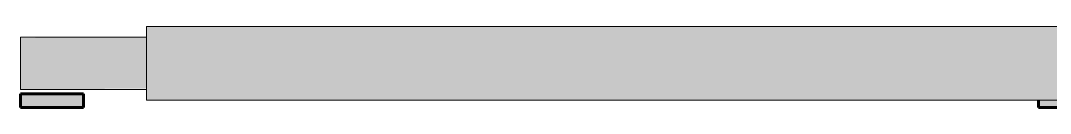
# Model space of a CAD drawing. Header units: inches. Extents: x -4169 to -1846, y 9706 to 12377.
# Drawn here: x -3401.77 to -3377.22, y 10333.16 to 10335.09 of the extents above; entities that cross this region are included whole.
import ezdxf

# ---------------------------------------------------------------- set-up
doc = ezdxf.new("R2010")
doc.units = ezdxf.units.IN
doc.header["$MEASUREMENT"] = 0
for name, color, linetype, lineweight in [('0-1', 7, 'Continuous', 5), ('0-2', 10, 'Continuous', 18), ('A-DOOR-3', 135, 'Continuous', 18), ('A-DOOR-4', 10, 'Continuous', 18), ('A-DOOR-5', 250, 'Continuous', 60)]:
    doc.layers.add(name, color=color, linetype=linetype, lineweight=lineweight)

# ---------------------------------------------------------------- blocks, each defined once
blk = doc.blocks.new('Interior_barn_door_18732 - Interior_barn_door_18732 linen closet WIDE-2490865-ENLARGED RCP - 1ST FLOOR PLAN')
at = {"layer": 'A-DOOR-3'}
for points in [[(-36.87830180027469, -5.82292521109014), (-15.00000000000341, -5.8229252111031), (-15.00000000000239, -4.072925211089003), (-39.0000000000034, -4.072925211075019), (-39.00000000000443, -5.822925211089117)], [(-40.50000000000426, -5.999999999990428), (-40.50000000000409, -5.674402730984503), (-42.00000000000477, -5.67440273098348), (-42.00000000000494, -5.999999999989405)], [(-16.2339755262094, -5.999999999990428), (-16.23397552620923, -5.822925211102734), (-17.7339755262094, -5.822925211101711), (-17.73397552620957, -5.999999999989405)]]:
    blk.add_hatch(color=256, dxfattribs=at).paths.add_polyline_path(points, flags=0)
h = blk.add_hatch(color=256, dxfattribs=at)
h.paths.add_polyline_path([(11.99999999999505, -4.947925211085455), (14.99999999999608, -4.947925211087161), (14.99999999999642, -4.32292521108739), (-15.00000000000324, -4.34422156963897), (-15.00000000000358, -4.947925211069426), (-3.112333758759007, -4.947925211076588)], flags=0)
h.paths.add_polyline_path([(-39.0000000000046, -4.947925211055442), (-39.00000000000426, -4.322925211055671), (-42.00000000000392, -4.34422156962294), (-42.00000000000426, -4.947925211053396)], flags=0)
h = blk.add_hatch(color=256, dxfattribs=at)
h.paths.add_polyline_path([(-12.62500000000966, -5.572925211104329), (14.99999999999573, -5.551628852551724), (14.99999999999608, -4.947925211087161), (-15.00000000000358, -4.947925211069426), (-15.00000000000392, -5.572925211102965)], flags=0)
h.paths.add_polyline_path([(-42.0000000000046, -5.572925211086935), (-39.00000000000494, -5.548342654408978), (-39.0000000000046, -4.947925211055442), (-42.00000000000426, -4.947925211053396), (-42.0000000000046, -5.551628852517959)], flags=0)
at = {"layer": 'A-DOOR-4'}
for p, q in [((-39.00000000000018, -5.822925211099131), (-39.00000000000018, -4.072925211099133)), ((-39.00000000000018, -4.072925211099133), (-15.00000000000019, -4.072925211099133)), ((-42.00000000000426, -4.322925211087389), (-39.00000000000426, -4.32292521108773)), ((-42.00000000000025, -4.322925211098092), (-42.00000000000025, -4.947925211098085)), ((-42.00000000000025, -4.947925211098092), (-42.00000000000025, -5.572925211098091)), ((-39.00000000000409, -5.572925211087275), (-42.00000000000426, -5.572925211086934)), ((-15.00000000000019, -5.822925211099131), (-39.00000000000018, -5.822925211099131))]:
    blk.add_line(p, q, dxfattribs=at)
at = {"layer": 'A-DOOR-5'}
for p, q in [((-42.00000000000025, -6.000000000000319), (-42.00000000000025, -5.674402730995301)), ((-42.00000000000025, -5.674402730995301), (-40.50000000000025, -5.674402730995301)), ((-40.50000000000025, -5.674402730995301), (-40.50000000000025, -6.000000000000319)), ((-17.73397552620546, -6.000000000000319), (-17.73397552620546, -5.822925211099967)), ((-40.50000000000025, -6.000000000000319), (-42.00000000000025, -6.000000000000319)), ((-16.23397552620546, -6.000000000000319), (-17.73397552620546, -6.000000000000319))]:
    blk.add_line(p, q, dxfattribs=at)
blk = doc.blocks.new('CTR - 1st Phase - Unit Layouts_rvt-1-ENLARGED RCP - 1ST FLOOR PLAN')
at = {"layer": '0-2'}
blk.add_blockref('Interior_barn_door_18732 - Interior_barn_door_18732 linen closet WIDE-2490865-ENLARGED RCP - 1ST FLOOR PLAN', (-3359.773736679703, 10339.16439611047), dxfattribs=at)

msp = doc.modelspace()

# ---------------------------------------------------------------- block references
at = {"layer": '0-1'}
msp.add_blockref('CTR - 1st Phase - Unit Layouts_rvt-1-ENLARGED RCP - 1ST FLOOR PLAN', (0, 0), dxfattribs=at)

doc.saveas('drawing.dxf')
